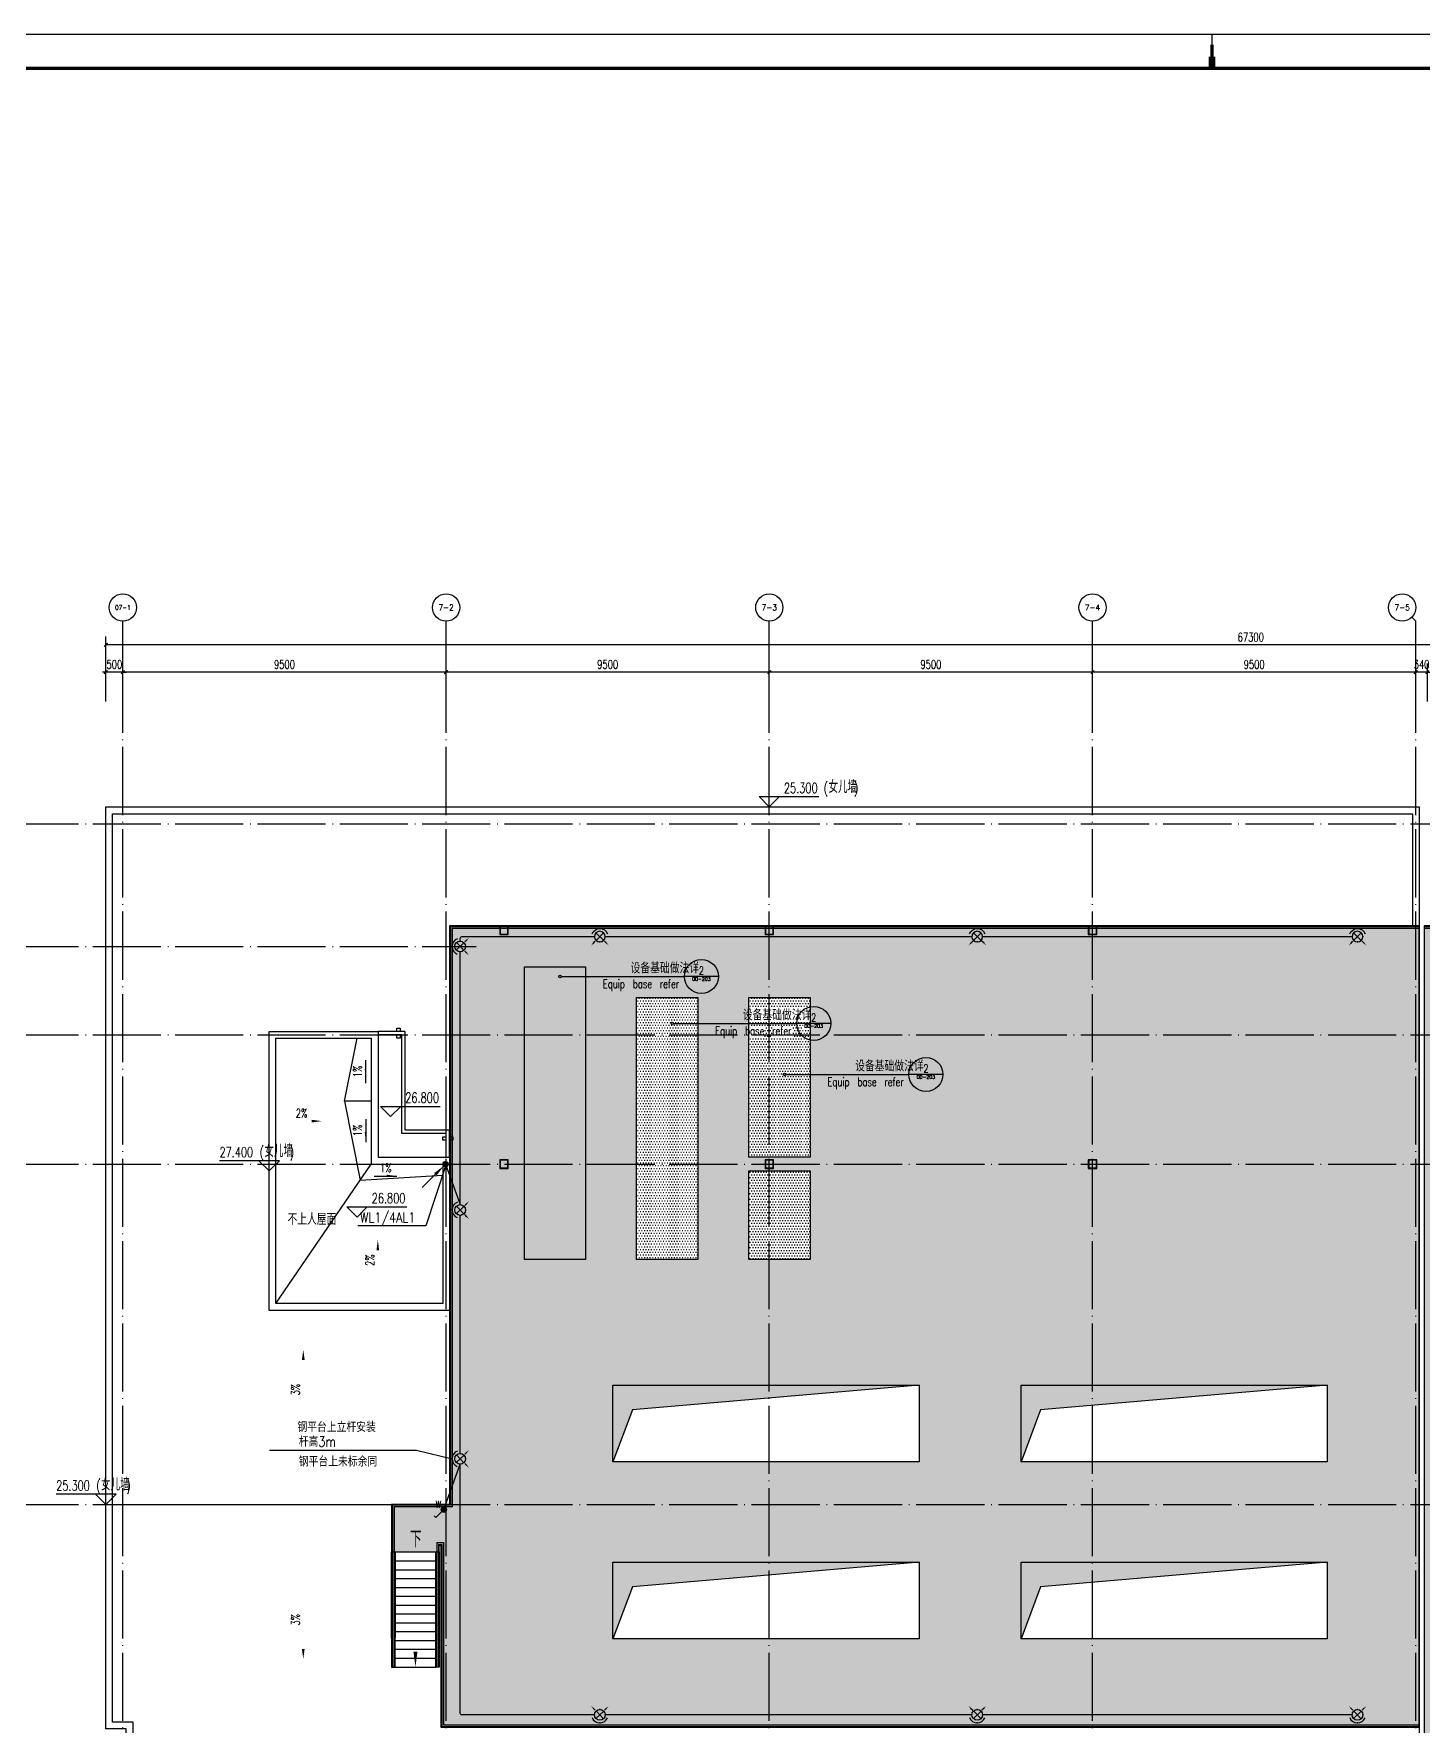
# Model space of a CAD drawing. Extents: x -621157 to 1764546, y -106808 to 741893.
# Drawn here: x 197384 to 238188, y 514266 to 563973 of the extents above; entities that cross this region are included whole.
import ezdxf
from ezdxf.enums import TextEntityAlignment as Align

# ---------------------------------------------------------------- set-up
doc = ezdxf.new("R2010")
doc.units = 0
doc.header["$LTSCALE"] = 1000
doc.header["$MEASUREMENT"] = 0
for name, pattern in [('DASH', [0.35, 0.25, -0.1]), ('XREF-A-101-平面图_t3$0$DASH', [0.35, 0.25, -0.1]), ('XREF-A-101-平面图_t3$0$DOTE', [2.42, 2, -0.2, 0.02, -0.2])]:
    doc.linetypes.add(name, pattern=pattern)
for name, color, linetype in [('0-底图', 7, 'Continuous'), ('A0-Verital$0$TK-WHITE', 7, 'Continuous'), ('AXIS_TEXT', 7, 'Continuous'), ('EQUIP-照明', 3, 'Continuous'), ('SIG_TEXT', 2, 'Continuous'), ('WIRE-照明', 4, 'Continuous'), ('XREF-A-101-平面图_t3$0$A-ANNO-IDEN', 8, 'Continuous'), ('XREF-A-101-平面图_t3$0$A-DIM_ELEV', 8, 'Continuous'), ('XREF-A-101-平面图_t3$0$A-DOTE', 8, 'Continuous'), ('XREF-A-101-平面图_t3$0$A-GROUND', 8, 'Continuous'), ('XREF-A-101-平面图_t3$0$A-HANDRAIL', 8, 'Continuous'), ('XREF-A-101-平面图_t3$0$A-LEAD-AROW', 8, 'Continuous'), ('XREF-A-101-平面图_t3$0$A-PUB_HATCH', 8, 'Continuous'), ('XREF-A-101-平面图_t3$0$A-ROOF', 8, 'Continuous'), ('XREF-A-101-平面图_t3$0$A-roof-water', 8, 'Continuous'), ('XREF-A-101-平面图_t3$0$A-STAIR', 8, 'Continuous'), ('XREF-A-101-平面图_t3$0$AXIS', 8, 'Continuous'), ('XREF-A-101-平面图_t3$0$P-FOUNDATION', 8, 'XREF-A-101-平面图_t3$0$DASH'), ('XREF-A-101-平面图_t3$0$S-COLUMN', 8, 'Continuous'), ('XREF-A-101-平面图_t3$0$底图 - 副本$0$PUB_TEXT', 8, 'Continuous')]:
    doc.layers.add(name, color=color, linetype=linetype)
doc.styles.add('COMPLEX', font='COMPLEX')
doc.styles.add('DIM_FONT', font='ROMANS', dxfattribs={"width": 0.8, "bigfont": 'HZDXC'})
doc.styles.get("Standard").update_dxf_attribs({"font": 'romans.shx', "bigfont": 'HZDXC.SHX'})
doc.styles.add('XREF-A-101-平面图_t3$0$A-AXIS-LABEL', font='COMPLEX', dxfattribs={"bigfont": 'GBCBIG'})
doc.styles.add('XREF-A-101-平面图_t3$0$A-DIM_T3', font='SIMPLEX', dxfattribs={"width": 0.705882, "bigfont": 'GBCBIG'})
doc.styles.add('XREF-A-101-平面图_t3$0$A-STANDARD', font='SIMPLEX', dxfattribs={"bigfont": 'GBCBIG'})
doc.styles.add('XREF-A-101-平面图_t3$0$底图 - 副本$0$_TCH_DIM', font='SIMPLEX', dxfattribs={"bigfont": 'GBCBIG'})
doc.dimstyles.new('XREF-A-101-平面图_t3$0$A-DIM-100', dxfattribs={"dimscale": 100, "dimtxt": 2.55, "dimasz": 1, "dimexe": 2.5, "dimexo": 3, "dimgap": 1, "dimtad": 1, "dimdec": 0, "dimzin": 0, "dimdsep": 46, "dimtxsty": 'XREF-A-101-平面图_t3$0$A-DIM_T3', "dimblk": 'XREF-A-101-平面图_t3$0$_ArchTick', "dimcen": 0.09, "dimclrt": 7, "dimazin": 2, "dimtfac": 1, "dimtdec": 0, "dimtix": 1, "dimtmove": 2, "dimatfit": 3, "dimfxl": 0, "dimtolj": 1, "dimtzin": 0, "dimarcsym": 0})

# ---------------------------------------------------------------- blocks, each defined once
blk = doc.blocks.new('XREF-A-101-平面图_t3$0$G$CEB38B5CA')
at = {"layer": 'XREF-A-101-平面图_t3$0$A-PUB_HATCH'}
h = blk.add_hatch(dxfattribs=at)
h.set_pattern_fill('ANGLE', color=256, scale=100)
h.set_pattern_definition([(0, (-747423.56, 77633.4), (0, 349.25), [254, -95.25]), (90, (-747423.56, 77633.4), (-349.25, 2e-14), [254, -95.25])])
h.paths.add_polyline_path([(25414, -49210), (29414, -49210), (29414, -47010), (31189, -47010), (31189, -39860), (12534, -39860), (12534, -76810), (25414, -76810)])
h.paths.add_polyline_path([(-16361, -63410), (12384, -63410), (12384, -39860), (-16111, -39860), (-16111, -56860), (-17811, -56860), (-17811, -58260), (-16411, -58260), (-16411, -58060), (-16361, -58060), (-16361, -63410)], is_closed=False)
h.paths.add_polyline_path([(30374, -42232, 1), (30604, -41788, 1)], flags=16)
h.paths.add_polyline_path([(30291, -44650, 1), (30687, -44269, 1)], flags=16)
h.paths.add_polyline_path([(30184, -43320, 1), (30793, -42801, 1)], flags=16)
h.paths.add_polyline_path([(-5511, -41960), (-5511, -46660), (-7311, -46660), (-7311, -41960), (-5511, -41960)], is_closed=False, flags=16)
h.paths.add_polyline_path([(-5511, -47060), (-5511, -49660), (-7311, -49660), (-7311, -47060)], flags=16)
h.paths.add_polyline_path([(-8811, -41960), (-8811, -49660), (-10611, -49660), (-10611, -41960)], flags=16)
h.paths.add_polyline_path([(-12111, -41060), (-12111, -49660), (-13911, -49660), (-13911, -41060)], flags=16)
h.paths.add_polyline_path([(9689, -53360), (9689, -55610), (689, -55610), (689, -53360)], flags=16)
h.paths.add_polyline_path([(9689, -58560), (9689, -60810), (689, -60810), (689, -58560)], flags=16)
h.paths.add_polyline_path([(-2311, -58560), (-2311, -60810), (-11311, -60810), (-11311, -58560)], flags=16)
h.paths.add_polyline_path([(-2311, -53360), (-2311, -55610), (-11311, -55610), (-11311, -53360)], flags=16)
h = blk.add_hatch(color=256, dxfattribs=at)
h.dxf.hatch_style = 1
h.paths.add_polyline_path([(30729, -44327, 1.138593), (30291, -44650, -0.641587)])
h.paths.add_polyline_path([(30769, -42774, 0.95568), (30184, -43320, -0.461676)])
h.paths.add_polyline_path([(30713, -41899, 1.379222), (30374, -42232, -0.725046)])
h = blk.add_hatch(color=256, dxfattribs=at)
h.dxf.hatch_style = 1
h.paths.add_polyline_path([(-10736, -54084), (-2311, -53360), (-11311, -53360), (-11311, -55610)])
h.paths.add_polyline_path([(1264, -54084), (9689, -53360), (689, -53360), (689, -55610)])
h.paths.add_polyline_path([(1264, -59284), (9689, -58560), (689, -58560), (689, -60810)])
h.paths.add_polyline_path([(-10736, -59284), (-2311, -58560), (-11311, -58560), (-11311, -60810)])
at = {"layer": 'XREF-A-101-平面图_t3$0$A-ANNO-IDEN'}
for p, q in [((-12827, -41346), (-11850, -41346)), ((-11850, -41346), (-9207, -41346)), ((-8207, -41346), (-9207, -41346)), ((-9527, -42725), (-8550, -42725)), ((-8550, -42725), (-5907, -42725)), ((-4907, -42725), (-5907, -42725)), ((-6227, -44225), (-5250, -44225)), ((-5250, -44225), (-2607, -44225)), ((-1607, -44225), (-2607, -44225)), ((7218, -73904), (6218, -73904)), ((10917, -73904), (7218, -73904)), ((12457, -73904), (10917, -73904))]:
    blk.add_line(p, q, dxfattribs=at)
for centre, radius in [((-8707, -41346), 500), ((-12864, -41346), 36.7), ((-5407, -42725), 500), ((-9564, -42725), 36.7), ((-2107, -44225), 500), ((-6264, -44225), 36.7), ((6718, -73904), 500), ((12494, -73904), 36.7)]:
    blk.add_circle(centre, radius, dxfattribs=at)
at = {"layer": 'XREF-A-101-平面图_t3$0$A-GROUND'}
for p, q in [((28534, -54560), (25414, -54560)), ((27754, -54560), (27754, -55760)), ((28014, -54560), (28014, -55760)), ((28274, -54560), (28274, -55760)), ((28534, -54560), (28534, -55760)), ((27494, -55234), (27494, -55760)), ((28534, -55760), (27266, -55760)), ((-17711, -61640), (-17711, -58260)), ((-17037, -60600), (-16511, -60600)), ((-16511, -61640), (-16511, -60372)), ((-17711, -60860), (-16511, -60860)), ((-17711, -61120), (-16511, -61120)), ((-17711, -61380), (-16511, -61380)), ((-17711, -61640), (-16511, -61640))]:
    blk.add_line(p, q, dxfattribs=at)
for points in [[(25414, -54460), (28534, -54460), (28534, -54560), (25414, -54560)], [(27233, -55860), (28534, -55860), (28534, -55760), (27266, -55760)], [(-17811, -58260), (-17811, -61640), (-17711, -61640), (-17711, -58260)], [(-16411, -60339), (-16411, -61640), (-16511, -61640), (-16511, -60372)]]:
    blk.add_lwpolyline(points, dxfattribs=at)
at = {"layer": 'XREF-A-101-平面图_t3$0$A-HANDRAIL'}
for p, q in [((25339, -54535), (28534, -54535)), ((25389, -54485), (28534, -54485)), ((25339, -55785), (28534, -55785)), ((25389, -55835), (28534, -55835)), ((-17786, -56885), (-17786, -61640)), ((-17736, -56935), (-17736, -61640)), ((-16486, -57985), (-16486, -61640)), ((-16436, -58035), (-16436, -61640)), ((12559, -66985), (12609, -66985))]:
    blk.add_line(p, q, dxfattribs=at)
for points in [[(12384, -39885), (-16086, -39885), (-16086, -56885)], [(12384, -39935), (-16036, -39935), (-16036, -56935)], [(31164, -46985), (31164, -39885), (12534, -39885)], [(31114, -46935), (31114, -39935), (12534, -39935)], [(25339, -57135), (25339, -49135), (29339, -49135), (29339, -46935), (31114, -46935)], [(25389, -57085), (25389, -49185), (29389, -49185), (29389, -46985), (31164, -46985)], [(-16086, -56885), (-17786, -56885)], [(-16036, -56935), (-17736, -56935)], [(-16486, -57985), (-16286, -57985)], [(-16436, -58035), (-16336, -58035)], [(-16336, -58035), (-16336, -63385), (12384, -63385)], [(-16286, -57985), (-16286, -63335), (12384, -63335)], [(25339, -76735), (25339, -58385)], [(25389, -76785), (25389, -58435)], [(12559, -66985), (12559, -76785), (25389, -76785)], [(12609, -66985), (12609, -76735), (25339, -76735)]]:
    blk.add_lwpolyline(points, dxfattribs=at)
at = {"layer": 'XREF-A-101-平面图_t3$0$A-LEAD-AROW'}
for points in [[(25414, -55160, 0, 0, 0), (28534, -55160, 0, 120, 0), (28084, -55160, 0, 0, 0)], [(-17111, -58260, 0, 0, 0), (-17111, -61640, 0, 120, 0), (-17111, -61190, 0, 0, 0)]]:
    blk.add_lwpolyline(points, format="xyseb", dxfattribs=at)
at = {"layer": 'XREF-A-101-平面图_t3$0$A-STAIR'}
for p, q in [((25414, -54460), (25414, -55860)), ((28534, -54560), (25414, -54560)), ((25414, -55760), (25414, -54560)), ((25674, -55760), (25674, -54560)), ((25934, -55760), (25934, -54560)), ((26194, -55760), (26194, -54560)), ((26454, -55760), (26454, -54560)), ((26714, -55760), (26714, -54560)), ((26974, -55760), (26974, -54560)), ((27234, -55760), (27234, -54560)), ((27494, -55760), (27494, -54560)), ((27754, -55760), (27754, -54560)), ((28014, -55760), (28014, -54560)), ((28274, -55760), (28274, -54560)), ((28534, -55760), (28534, -54560)), ((28534, -55760), (25414, -55760)), ((-17811, -56860), (-17811, -58260)), ((-16111, -56860), (-17811, -56860)), ((-16411, -58060), (-16361, -58060)), ((-16411, -58260), (-16411, -58060)), ((-17811, -58260), (-16411, -58260)), ((-17711, -61640), (-17711, -58260)), ((-17711, -58260), (-16511, -58260)), ((-17711, -58520), (-16511, -58520)), ((-16511, -61640), (-16511, -58260)), ((-17711, -58780), (-16511, -58780)), ((-17711, -59040), (-16511, -59040)), ((-17711, -59300), (-16511, -59300)), ((-17711, -59560), (-16511, -59560)), ((-17711, -59820), (-16511, -59820)), ((-17711, -60080), (-16511, -60080)), ((-17711, -60340), (-16511, -60340)), ((-17711, -60600), (-16511, -60600)), ((-17711, -60860), (-16511, -60860)), ((-17711, -61120), (-16511, -61120)), ((-17711, -61380), (-16511, -61380)), ((-17711, -61640), (-16511, -61640))]:
    blk.add_line(p, q, dxfattribs=at)
for points in [[(12384, -39860), (-16111, -39860), (-16111, -56860)], [(12384, -63410), (12384, -39860)], [(31189, -47010), (31189, -39860), (12534, -39860)], [(12534, -39860), (12534, -76810)], [(25414, -76810), (25414, -49210), (29414, -49210), (29414, -47010), (31189, -47010)], [(-2311, -53360), (-10736, -54084), (-11311, -55610)], [(9689, -53360), (1264, -54084), (689, -55610)], [(27695, -54460), (25414, -54460), (25414, -54560), (27662, -54560)], [(27266, -55760), (25414, -55760), (25414, -55860), (27233, -55860)], [(-16361, -58060), (-16361, -63410), (-16361, -63410), (12384, -63410)], [(-17811, -60801), (-17811, -58260), (-17711, -58260), (-17711, -60768)], [(-16511, -60372), (-16511, -58260), (-16411, -58260), (-16411, -60339)], [(-2311, -58560), (-10736, -59284), (-11311, -60810)], [(9689, -58560), (1264, -59284), (689, -60810)], [(12534, -76810), (25414, -76810)]]:
    blk.add_lwpolyline(points, dxfattribs=at)
for points in [[(-13911, -41060), (-12111, -41060), (-12111, -49660), (-13911, -49660)], [(-10611, -41960), (-8811, -41960), (-8811, -49660), (-10611, -49660)], [(-7311, -41960), (-5511, -41960), (-5511, -46660), (-7311, -46660)], [(-7311, -47060), (-5511, -47060), (-5511, -49660), (-7311, -49660)], [(-11311, -53360), (-2311, -53360), (-2311, -55610), (-11311, -55610)], [(689, -53360), (9689, -53360), (9689, -55610), (689, -55610)], [(-11311, -58560), (-2311, -58560), (-2311, -60810), (-11311, -60810)], [(689, -58560), (9689, -58560), (9689, -60810), (689, -60810)]]:
    blk.add_lwpolyline(points, close=True, dxfattribs=at)
for centre, radius in [((30489, -42010), 250), ((30489, -43060, -16300), 400), ((30489, -44460), 275)]:
    blk.add_circle(centre, radius, dxfattribs=at)
for centre, radius, start, end in [((30598, -42121), 250, 62.6608, 206.4362), ((30709, -43296, -16300), 525, 83.4618, 182.5883), ((30584, -44589), 300, 61.049, 191.7838)]:
    blk.add_arc(centre, radius, start, end, dxfattribs=at)
at = {"layer": 'XREF-A-101-平面图_t3$0$A-ANNO-IDEN', "color": 7, "style": 'XREF-A-101-平面图_t3$0$A-STANDARD'}
for s, p in [('设备基础做法详', (-10790, -41256)), ('设备基础做法详', (-7490, -42635)), ('设备基础做法详', (-4190, -44135)), ('钢平台及栏杆做法详', (7308, -73814))]:
    blk.add_text(s, height=320, dxfattribs=at).set_placement(p)
for s, height, p, p2 in [('2', 232, (-8784, -41288), (-8630, -41288)), ('2', 232, (-5484, -42667), (-5330, -42667)), ('2', 232, (-2184, -44167), (-2030, -44167)), ('4~6', 159.5, (6494, -73864), (6942, -73864))]:
    blk.add_text(s, height=height, dxfattribs=at).set_placement(p, p2, align=Align.FIT)
at = {"layer": 'XREF-A-101-平面图_t3$0$A-ANNO-IDEN', "color": 7, "style": 'XREF-A-101-平面图_t3$0$A-STANDARD', "width": 0.705882}
for s, p in [('Equip', (-11603, -41691)), ('base', (-10720, -41691)), ('refer', (-9931, -41691)), ('Equip', (-8303, -43070)), ('base', (-7420, -43070)), ('refer', (-6631, -43070)), ('Equip', (-5003, -44570)), ('base', (-4120, -44570)), ('refer', (-3331, -44570)), ('Platform', (7308, -74249)), ('&', (8637, -74249)), ('Hadnrail', (9023, -74249)), ('detail', (10274, -74249)), ('refer', (11174, -74249))]:
    blk.add_text(s, height=255, dxfattribs=at).set_placement(p)
at = {"layer": 'XREF-A-101-平面图_t3$0$A-ANNO-IDEN', "color": 7, "style": 'XREF-A-101-平面图_t3$0$A-STANDARD', "width": 0.958333}
for s, p, p2 in [('00-203', (-8980, -41471), (-8434, -41471)), ('00-203', (-5680, -42850), (-5134, -42850)), ('00-203', (-2380, -44350), (-1834, -44350)), ('00-202', (6445, -74029), (6991, -74029))]:
    blk.add_text(s, height=99.7, dxfattribs=at).set_placement(p, p2, align=Align.FIT)
at = {"layer": 'XREF-A-101-平面图_t3$0$A-LEAD-AROW', "color": 7, "style": 'XREF-A-101-平面图_t3$0$A-STANDARD'}
for p in [(24959, -55385), (-17271, -58125)]:
    blk.add_text('下', height=480, dxfattribs=at).set_placement(p)
blk = doc.blocks.new('XREF-A-101-平面图_t3$0$rtgvb')
at = {"layer": 'XREF-A-101-平面图_t3$0$A-PUB_HATCH'}
h = blk.add_hatch(dxfattribs=at)
h.set_pattern_fill('DOTS', color=8, scale=50)
h.set_pattern_definition([(0, (-375815.9, 88114.36), (39.6875, 79.375), [0, -79.375])])
h.paths.add_polyline_path([(-16250, 522829), (-14450, 522829), (-14450, 514229), (-16250, 514229)])
h = blk.add_hatch(dxfattribs=at)
h.set_pattern_fill('DOTS', color=8, scale=50)
h.set_pattern_definition([(0, (-372515.9, 88114.36), (39.6875, 79.375), [0, -79.375])])
h.paths.add_polyline_path([(-12950, 521929), (-11150, 521929), (-11150, 514229), (-12950, 514229)])
h = blk.add_hatch(dxfattribs=at)
h.set_pattern_fill('DOTS', color=8, scale=50)
h.set_pattern_definition([(0, (-369215.9, 88114.36), (39.6875, 79.375), [0, -79.375])])
h.paths.add_polyline_path([(-9650, 521929), (-7850, 521929), (-7850, 517229), (-9650, 517229)])
h = blk.add_hatch(dxfattribs=at)
h.set_pattern_fill('DOTS', color=8, scale=50)
h.set_pattern_definition([(0, (-369215.9, 84514.36), (39.6875, 79.375), [0, -79.375])])
h.paths.add_polyline_path([(-9650, 516829), (-7850, 516829), (-7850, 514229), (-9650, 514229)])
at = {"layer": 'XREF-A-101-平面图_t3$0$P-FOUNDATION', "color": 213, "linetype": 'Continuous'}
for points in [[(-16250, 522829), (-14450, 522829), (-14450, 514229), (-16250, 514229)], [(-12950, 521929), (-11150, 521929), (-11150, 514229), (-12950, 514229)], [(-9650, 521929), (-7850, 521929), (-7850, 517229), (-9650, 517229)], [(-9650, 516829), (-7850, 516829), (-7850, 514229), (-9650, 514229)]]:
    blk.add_lwpolyline(points, close=True, dxfattribs=at)
blk = doc.blocks.new('XREF-A-101-平面图_t3$0$G$C89B177A7')
at = {"layer": 'XREF-A-101-平面图_t3$0$A-LEAD-AROW'}
for points in [[(-2454, 7353), (-2454, 7053), (-2494, 7053)], [(-2454, 4947), (-2454, 5247), (-2494, 5247)]]:
    blk.add_hatch(color=256, dxfattribs=at).paths.add_polyline_path(points, flags=17)
at = {"layer": 'XREF-A-101-平面图_t3$0$A-LEAD-AROW', "transparency": 33554559}
blk.add_hatch(color=256, dxfattribs=at).paths.add_polyline_path([(-1543, 3949), (-1843, 3949), (-1843, 3989)], flags=17)
at = {"layer": 'XREF-A-101-平面图_t3$0$A-DIM_ELEV'}
for p, q in [((-1729, 5698), (-2029, 5998)), ((-2029, 5998), (-269, 5998)), ((-1729, 5698), (-1429, 5998)), ((-5000, 4400), (-6760, 4400)), ((-5300, 4100), (-5600, 4400)), ((-5300, 4100), (-5000, 4400)), ((-2716, 2745), (-3016, 3045)), ((-3016, 3045), (-1256, 3045)), ((-2716, 2745), (-2416, 3045))]:
    blk.add_line(p, q, dxfattribs=at)
at = {"layer": 'XREF-A-101-平面图_t3$0$A-LEAD-AROW'}
for points in [[(-2454, 6682), (-2454, 7353)], [(-2454, 5618), (-2454, 4947)], [(-2214, 3949), (-1543, 3949)]]:
    blk.add_lwpolyline(points, dxfattribs=at)
for points in [[(-4921, 5564, 0, 0, 0), (-3755, 5564, 0, 80, 0), (-4055, 5564, 0, 0, 0)], [(-2106, 905, 0, 0, 0), (-2106, 2071, 0, 80, 0), (-2106, 1771, 0, 0, 0)]]:
    blk.add_lwpolyline(points, format="xyseb", dxfattribs=at)
at = {"layer": 'XREF-A-101-平面图_t3$0$A-ROOF'}
for points in [[(-5300, 0), (-5300, 8200), (-2100, 8200), (-2100, 4500), (0, 4500), (0, 0)], [(-5100, 200), (-5100, 8000), (-2300, 8000), (-2300, 4300), (-200, 4300), (-200, 200)]]:
    blk.add_lwpolyline(points, close=True, dxfattribs=at)
for points in [[(0, 4500), (0, 5300), (-1300, 5300), (-1300, 8200), (-2100, 8200)], [(-100, 4500), (-100, 5200), (-1400, 5200), (-1400, 8100), (-2100, 8100)], [(-1550, 8200), (-1550, 8300), (-1450, 8300), (-1450, 8200)], [(-1450, 8100), (-1450, 8000), (-1550, 8000), (-1550, 8100)], [(-100, 5000), (-200, 5000), (-200, 5100), (-100, 5100)], [(0, 5100), (100, 5100), (100, 5000), (0, 5000)]]:
    blk.add_lwpolyline(points, dxfattribs=at)
at = {"layer": 'XREF-A-101-平面图_t3$0$A-roof-water'}
for points in [[(-2300, 6150), (-3081, 6150), (-2718, 8000)], [(-2300, 6150), (-3081, 6150), (-2625, 3825)], [(-5100, 200), (-2300, 4300)], [(-2625, 3825), (-200, 3974)]]:
    blk.add_lwpolyline(points, dxfattribs=at)
at = {"layer": 'XREF-A-101-平面图_t3$0$A-DIM_ELEV', "color": 7, "style": 'XREF-A-101-平面图_t3$0$A-STANDARD', "width": 0.705882}
for s, height, p in [('26.800', 297.5, (-1299, 6103)), ('27.400', 297.5, (-6760, 4505)), ('(', 298, (-5580, 4505)), (')', 298, (-4693, 4505)), ('26.800', 297.5, (-2286, 3150))]:
    blk.add_text(s, height=height, dxfattribs=at).set_placement(p)
at = {"layer": 'XREF-A-101-平面图_t3$0$A-DIM_ELEV', "color": 7, "style": 'XREF-A-101-平面图_t3$0$A-STANDARD'}
blk.add_text('女儿墙', height=373.3, dxfattribs=at).set_placement((-5440, 4505))
at = {"layer": 'XREF-A-101-平面图_t3$0$A-LEAD-AROW', "color": 7, "style": 'XREF-A-101-平面图_t3$0$A-STANDARD', "width": 0.705882}
for s, p in [('1%', (-2575, 6854)), ('1%', (-2575, 5120)), ('2%', (-2211, 1308))]:
    blk.add_text(s, height=255, rotation=90, dxfattribs=at).set_placement(p)
for s, p in [('2%', (-4518, 5669)), ('1%', (-2042, 4060))]:
    blk.add_text(s, height=255, dxfattribs=at).set_placement(p)
at = {"layer": 'XREF-A-101-平面图_t3$0$底图 - 副本$0$PUB_TEXT', "style": 'XREF-A-101-平面图_t3$0$底图 - 副本$0$_TCH_DIM'}
blk.add_text('不上人屋面', height=337.6, dxfattribs=at).set_placement((-4761, 2514))
blk = doc.blocks.new('XREF-A-101-平面图_t3$0$_ArchTick')
at = {"color": 0, "linetype": 'ByBlock', "const_width": 0.4}
blk.add_lwpolyline([(-0.5, -0.5), (0.5, 0.5)], dxfattribs=at)
blk = doc.blocks.new('*D25498')
at = {"layer": 'Defpoints', "color": 0}
for p in [(38000, 44460), (38000, 43300), (38340, 43300)]:
    blk.add_point(p, dxfattribs=at)
at = {"layer": 'XREF-A-101-平面图_t3$0$AXIS', "color": 0, "lineweight": -2}
for p, q in [((38000, 44460), (37900, 44460)), ((38000, 43600), (38000, 44710)), ((38340, 44460), (38000, 44460)), ((38340, 43600), (38340, 44710)), ((38340, 44460), (38440, 44460))]:
    blk.add_line(p, q, dxfattribs=at)
at = {"layer": 'XREF-A-101-平面图_t3$0$AXIS', "color": 0, "linetype": 'ByBlock', "lineweight": -2, "xscale": 100, "yscale": 100, "zscale": 100}
blk.add_blockref('XREF-A-101-平面图_t3$0$_ArchTick', (38000, 44460), dxfattribs=at)
at = {"layer": 'XREF-A-101-平面图_t3$0$AXIS', "color": 0, "linetype": 'ByBlock', "lineweight": -2, "xscale": 100, "yscale": 100, "zscale": 100, "rotation": 180}
blk.add_blockref('XREF-A-101-平面图_t3$0$_ArchTick', (38340, 44460), dxfattribs=at)
at = {"layer": 'XREF-A-101-平面图_t3$0$AXIS', "color": 7, "insert": (38170, 44687), "char_height": 255, "attachment_point": 5, "style": 'XREF-A-101-平面图_t3$0$A-DIM_T3'}
blk.add_mtext('\\A1;340', dxfattribs=at)
blk = doc.blocks.new('*D25499')
at = {"layer": 'Defpoints', "color": 0}
for p in [(28500, 44460), (28500, 43300), (38000, 43300)]:
    blk.add_point(p, dxfattribs=at)
at = {"layer": 'XREF-A-101-平面图_t3$0$AXIS', "color": 0, "lineweight": -2}
for p, q in [((28500, 43600), (28500, 44710)), ((38000, 44460), (28500, 44460)), ((38000, 43600), (38000, 44710))]:
    blk.add_line(p, q, dxfattribs=at)
at = {"layer": 'XREF-A-101-平面图_t3$0$AXIS', "color": 0, "linetype": 'ByBlock', "lineweight": -2, "xscale": 100, "yscale": 100, "zscale": 100, "rotation": 180}
blk.add_blockref('XREF-A-101-平面图_t3$0$_ArchTick', (28500, 44460), dxfattribs=at)
at = {"layer": 'XREF-A-101-平面图_t3$0$AXIS', "color": 0, "linetype": 'ByBlock', "lineweight": -2, "xscale": 100, "yscale": 100, "zscale": 100}
blk.add_blockref('XREF-A-101-平面图_t3$0$_ArchTick', (38000, 44460), dxfattribs=at)
at = {"layer": 'XREF-A-101-平面图_t3$0$AXIS', "color": 7, "insert": (33250, 44687), "char_height": 255, "attachment_point": 5, "style": 'XREF-A-101-平面图_t3$0$A-DIM_T3'}
blk.add_mtext('\\A1;9500', dxfattribs=at)
blk = doc.blocks.new('*D25500')
at = {"layer": 'Defpoints', "color": 0}
for p in [(19000, 44460), (19000, 43300), (28500, 43300)]:
    blk.add_point(p, dxfattribs=at)
at = {"layer": 'XREF-A-101-平面图_t3$0$AXIS', "color": 0, "lineweight": -2}
for p, q in [((19000, 43600), (19000, 44710)), ((28500, 44460), (19000, 44460)), ((28500, 43600), (28500, 44710))]:
    blk.add_line(p, q, dxfattribs=at)
at = {"layer": 'XREF-A-101-平面图_t3$0$AXIS', "color": 0, "linetype": 'ByBlock', "lineweight": -2, "xscale": 100, "yscale": 100, "zscale": 100, "rotation": 180}
blk.add_blockref('XREF-A-101-平面图_t3$0$_ArchTick', (19000, 44460), dxfattribs=at)
at = {"layer": 'XREF-A-101-平面图_t3$0$AXIS', "color": 0, "linetype": 'ByBlock', "lineweight": -2, "xscale": 100, "yscale": 100, "zscale": 100}
blk.add_blockref('XREF-A-101-平面图_t3$0$_ArchTick', (28500, 44460), dxfattribs=at)
at = {"layer": 'XREF-A-101-平面图_t3$0$AXIS', "color": 7, "insert": (23750, 44687), "char_height": 255, "attachment_point": 5, "style": 'XREF-A-101-平面图_t3$0$A-DIM_T3'}
blk.add_mtext('\\A1;9500', dxfattribs=at)
blk = doc.blocks.new('*D25501')
at = {"layer": 'Defpoints', "color": 0}
for p in [(9500, 44460), (9500, 43300), (19000, 43300)]:
    blk.add_point(p, dxfattribs=at)
at = {"layer": 'XREF-A-101-平面图_t3$0$AXIS', "color": 0, "lineweight": -2}
for p, q in [((9500, 43600), (9500, 44710)), ((19000, 44460), (9500, 44460)), ((19000, 43600), (19000, 44710))]:
    blk.add_line(p, q, dxfattribs=at)
at = {"layer": 'XREF-A-101-平面图_t3$0$AXIS', "color": 0, "linetype": 'ByBlock', "lineweight": -2, "xscale": 100, "yscale": 100, "zscale": 100, "rotation": 180}
blk.add_blockref('XREF-A-101-平面图_t3$0$_ArchTick', (9500, 44460), dxfattribs=at)
at = {"layer": 'XREF-A-101-平面图_t3$0$AXIS', "color": 0, "linetype": 'ByBlock', "lineweight": -2, "xscale": 100, "yscale": 100, "zscale": 100}
blk.add_blockref('XREF-A-101-平面图_t3$0$_ArchTick', (19000, 44460), dxfattribs=at)
at = {"layer": 'XREF-A-101-平面图_t3$0$AXIS', "color": 7, "insert": (14250, 44687), "char_height": 255, "attachment_point": 5, "style": 'XREF-A-101-平面图_t3$0$A-DIM_T3'}
blk.add_mtext('\\A1;9500', dxfattribs=at)
blk = doc.blocks.new('*D25502')
at = {"layer": 'Defpoints', "color": 0}
for p in [(0, 44460), (0, 43300), (9500, 43300)]:
    blk.add_point(p, dxfattribs=at)
at = {"layer": 'XREF-A-101-平面图_t3$0$AXIS', "color": 0, "lineweight": -2}
for p, q in [((0, 43600), (0, 44710)), ((9500, 44460), (0, 44460)), ((9500, 43600), (9500, 44710))]:
    blk.add_line(p, q, dxfattribs=at)
at = {"layer": 'XREF-A-101-平面图_t3$0$AXIS', "color": 0, "linetype": 'ByBlock', "lineweight": -2, "xscale": 100, "yscale": 100, "zscale": 100, "rotation": 180}
blk.add_blockref('XREF-A-101-平面图_t3$0$_ArchTick', (0, 44460), dxfattribs=at)
at = {"layer": 'XREF-A-101-平面图_t3$0$AXIS', "color": 0, "linetype": 'ByBlock', "lineweight": -2, "xscale": 100, "yscale": 100, "zscale": 100}
blk.add_blockref('XREF-A-101-平面图_t3$0$_ArchTick', (9500, 44460), dxfattribs=at)
at = {"layer": 'XREF-A-101-平面图_t3$0$AXIS', "color": 7, "insert": (4750, 44687), "char_height": 255, "attachment_point": 5, "style": 'XREF-A-101-平面图_t3$0$A-DIM_T3'}
blk.add_mtext('\\A1;9500', dxfattribs=at)
blk = doc.blocks.new('*D25503')
at = {"layer": 'Defpoints', "color": 0}
for p in [(-500, 44460), (-500, 43300), (0, 43300)]:
    blk.add_point(p, dxfattribs=at)
at = {"layer": 'XREF-A-101-平面图_t3$0$AXIS', "color": 0, "lineweight": -2}
for p, q in [((-500, 44460), (-600, 44460)), ((-500, 43600), (-500, 44710)), ((0, 44460), (-500, 44460)), ((0, 43600), (0, 44710)), ((0, 44460), (100, 44460))]:
    blk.add_line(p, q, dxfattribs=at)
at = {"layer": 'XREF-A-101-平面图_t3$0$AXIS', "color": 0, "linetype": 'ByBlock', "lineweight": -2, "xscale": 100, "yscale": 100, "zscale": 100}
blk.add_blockref('XREF-A-101-平面图_t3$0$_ArchTick', (-500, 44460), dxfattribs=at)
at = {"layer": 'XREF-A-101-平面图_t3$0$AXIS', "color": 0, "linetype": 'ByBlock', "lineweight": -2, "xscale": 100, "yscale": 100, "zscale": 100, "rotation": 180}
blk.add_blockref('XREF-A-101-平面图_t3$0$_ArchTick', (0, 44460), dxfattribs=at)
at = {"layer": 'XREF-A-101-平面图_t3$0$AXIS', "color": 7, "insert": (-250, 44687), "char_height": 255, "attachment_point": 5, "style": 'XREF-A-101-平面图_t3$0$A-DIM_T3'}
blk.add_mtext('\\A1;500', dxfattribs=at)
blk = doc.blocks.new('_AXISO')
blk.add_circle((0, 0), 0.5)
at = {"layer": 'AXIS_TEXT', "style": 'COMPLEX'}
blk.add_attdef('A', text='', height=0.56, dxfattribs=at).set_placement((-0.25, -0.28), (0.25, -0.28), align=Align.FIT)
blk = doc.blocks.new('*D25505')
at = {"layer": 'Defpoints', "color": 0}
for p in [(-500, 45260), (-500, 43300), (66800, 43300)]:
    blk.add_point(p, dxfattribs=at)
at = {"layer": 'XREF-A-101-平面图_t3$0$AXIS', "color": 0, "lineweight": -2}
for p, q in [((-500, 43600), (-500, 45510)), ((66800, 45260), (-500, 45260)), ((66800, 43600), (66800, 45510))]:
    blk.add_line(p, q, dxfattribs=at)
at = {"layer": 'XREF-A-101-平面图_t3$0$AXIS', "color": 0, "linetype": 'ByBlock', "lineweight": -2, "xscale": 100, "yscale": 100, "zscale": 100, "rotation": 180}
blk.add_blockref('XREF-A-101-平面图_t3$0$_ArchTick', (-500, 45260), dxfattribs=at)
at = {"layer": 'XREF-A-101-平面图_t3$0$AXIS', "color": 0, "linetype": 'ByBlock', "lineweight": -2, "xscale": 100, "yscale": 100, "zscale": 100}
blk.add_blockref('XREF-A-101-平面图_t3$0$_ArchTick', (66800, 45260), dxfattribs=at)
at = {"layer": 'XREF-A-101-平面图_t3$0$AXIS', "color": 7, "insert": (33150, 45487), "char_height": 255, "attachment_point": 5, "style": 'XREF-A-101-平面图_t3$0$A-DIM_T3'}
blk.add_mtext('\\A1;67300', dxfattribs=at)
blk = doc.blocks.new('XREF-A-101-平面图_t3$0$G$C2E061D86')
at = {"layer": 'XREF-A-101-平面图_t3$0$S-COLUMN', "ltscale": 100}
for points in [[(1575, 6750), (1825, 6750), (1825, 7000), (1575, 7000)], [(1587, 6762), (1813, 6762), (1813, 6988), (1587, 6988)], [(9375, 6750), (9625, 6750), (9625, 7000), (9375, 7000)], [(9387, 6762), (9613, 6762), (9613, 6988), (9387, 6988)], [(18875, 6750), (19125, 6750), (19125, 7000), (18875, 7000)], [(18887, 6762), (19113, 6762), (19113, 6988), (18887, 6988)], [(1575, -125), (1825, -125), (1825, 125), (1575, 125)], [(1587, -113), (1813, -113), (1813, 113), (1587, 113)], [(9375, -125), (9625, -125), (9625, 125), (9375, 125)], [(9387, -113), (9613, -113), (9613, 113), (9387, 113)], [(18875, -125), (19125, -125), (19125, 125), (18875, 125)], [(18887, -113), (19113, -113), (19113, 113), (18887, 113)]]:
    blk.add_lwpolyline(points, close=True, dxfattribs=at)
blk = doc.blocks.new('A0-Verital$0$A$C53BD7355')
at = {"layer": 'A0-Verital$0$TK-WHITE'}
for points, const_width in [([(29650, 84100), (29650, 83100)], 35), ([(29650, 83100), (29650, 83450)], 200), ([(29650, 83100), (29650, 83800)], 100)]:
    blk.add_lwpolyline(points, dxfattribs=dict(at, const_width=const_width))
blk = doc.blocks.new('A0-Verital')
blk.add_lwpolyline([(118900, 84100), (0, 84100), (0, 0), (118900, 0)], close=True)
at = {"const_width": 100}
blk.add_lwpolyline([(2500, 83100), (117900, 83100), (117900, 1000), (2500, 1000)], close=True, dxfattribs=at)
blk.add_blockref('A0-Verital$0$A$C53BD7355', (29800, 0))
blk = doc.blocks.new('$equip$00001201')
for p, q in [((-0.25, 0.25), (0.25, -0.25)), ((0.25, 0.25), (-0.25, -0.25)), ((0.44, 0.44), (0.3, 0.3)), ((0.44, -0.44), (0.3, -0.3))]:
    blk.add_line(p, q)
blk.add_circle((0, 0), 0.35)
blk.add_arc((0, 0), 0.532, 109.9831, 250.0169)
for p in [(-0.53, 0), (0, 0.35), (0.35, 0), (0, -0.35)]:
    blk.add_point(p)
for points in [[(0.42, 0.46), (0.46, 0.42), (0.58, 0.58)], [(0.42, -0.46), (0.46, -0.42), (0.58, -0.58)]]:
    blk.add_solid(points)
at = {"flags": 9}
blk.add_attdef('A', (0, 0), '', height=0.00002, dxfattribs=at)
blk = doc.blocks.new('_LINKPT1')
blk.add_line((0, 0), (0, 0))
blk = doc.blocks.new('M_X2')
for p, q in [((0.15, 0.36), (0.63, 0.83)), ((0.63, 0.83), (0.77, 0.69))]:
    blk.add_line(p, q)
blk.add_circle((0, 0.21), 0.208)
for points in [[(-0.18, 0.31), (0.18, 0.31), (-0.21, 0.21), (0.21, 0.21)], [(-0.18, 0.1), (0.18, 0.1), (-0.21, 0.21), (0.21, 0.21)], [(-0.1, 0.39), (0.1, 0.39), (-0.18, 0.31), (0.18, 0.31)], [(-0.1, 0.03), (0.1, 0.03), (-0.18, 0.1), (0.18, 0.1)], [(0, 0.42), (0, 0.42), (-0.1, 0.39), (0.1, 0.39)], [(0, 0), (0, 0), (-0.1, 0.03), (0.1, 0.03)]]:
    blk.add_solid(points)
for p in [(-0.21, 0.21), (0, 0.42), (0.21, 0.21), (0, 0)]:
    blk.add_blockref('_LINKPT1', p)
at = {"width": 0.8, "flags": 9}
blk.add_attdef('A', (0, 0), '', height=0.00002, dxfattribs=at)
blk = doc.blocks.new('*X14702')
at = {"color": 0, "linetype": 'Continuous'}
for p, q in [((192.59, 446.72), (193.93, 448.06)), ((192.65, 447.21), (193.44, 448)), ((192.67, 446.38), (194.27, 447.98)), ((192.81, 446.1), (194.55, 447.84)), ((193.01, 445.87), (194.78, 447.64)), ((193.27, 445.7), (194.95, 447.39)), ((193.58, 445.59), (195.06, 447.07)), ((193.98, 445.57), (195.08, 446.67))]:
    blk.add_line(p, q, dxfattribs=at)
blk = doc.blocks.new('XREF-A-101-平面图_t3$0$轴网(3)')
at = {"layer": 'XREF-A-101-平面图_t3$0$A-DOTE', "linetype": 'XREF-A-101-平面图_t3$0$DOTE'}
for p, q in [((0, -3300), (0, 43300)), ((9500, -3300), (9500, 43300)), ((19000, -3300), (19000, 43300)), ((28500, -3300), (28500, 43300)), ((38000, -3300), (38000, 43300)), ((-3300, 40000), (69800, 40000)), ((-3300, 36400), (10380.6, 36400)), ((-3300, 33800), (69800, 33800)), ((-3300, 30000), (69800, 30000)), ((-3300, 20000), (69800, 20000))]:
    blk.add_line(p, q, dxfattribs=at)
at = {"layer": 'XREF-A-101-平面图_t3$0$AXIS'}
for p, q in [((0, 43300), (0, 45959.5)), ((9500, 43300), (9500, 45959.5)), ((19000, 43300), (19000, 45959.5)), ((28500, 43300), (28500, 45959.5)), ((38000, 45959.5), (37882.8, 46076.7)), ((38000, 43300), (38000, 45959.5))]:
    blk.add_line(p, q, dxfattribs=at)
ref = blk.add_blockref('_AXISO', (0, 46359.5), dxfattribs=dict(at, xscale=800, yscale=800, zscale=800))
ref.add_attrib('A', '07-1', dxfattribs={"color": 7, "height": 136.14, "style": 'XREF-A-101-平面图_t3$0$A-AXIS-LABEL', "width": 0.946667}).set_placement((-230.1, 46291.4), (230.1, 46291.4), align=Align.FIT)
ref = blk.add_blockref('_AXISO', (9500, 46359.5), dxfattribs=dict(at, xscale=800, yscale=800, zscale=800))
ref.add_attrib('A', '7-2', dxfattribs={"color": 7, "height": 168.54, "style": 'XREF-A-101-平面图_t3$0$A-AXIS-LABEL', "width": 0.933333}).set_placement((9275.3, 46275.2), (9724.7, 46275.2), align=Align.FIT)
ref = blk.add_blockref('_AXISO', (19000, 46359.5), dxfattribs=dict(at, xscale=800, yscale=800, zscale=800))
ref.add_attrib('A', '7-3', dxfattribs={"color": 7, "height": 168.54, "style": 'XREF-A-101-平面图_t3$0$A-AXIS-LABEL', "width": 0.933333}).set_placement((18775.3, 46275.2), (19224.7, 46275.2), align=Align.FIT)
ref = blk.add_blockref('_AXISO', (28500, 46359.5), dxfattribs=dict(at, xscale=800, yscale=800, zscale=800))
ref.add_attrib('A', '7-4', dxfattribs={"color": 7, "height": 163.41, "style": 'XREF-A-101-平面图_t3$0$A-AXIS-LABEL', "width": 0.935484}).set_placement((28274.3, 46277.8), (28725.7, 46277.8), align=Align.FIT)
ref = blk.add_blockref('_AXISO', (37600, 46359.5), dxfattribs=dict(at, xscale=800, yscale=800, zscale=800))
ref.add_attrib('A', '7-5', dxfattribs={"color": 7, "height": 168.54, "style": 'XREF-A-101-平面图_t3$0$A-AXIS-LABEL', "width": 0.933333}).set_placement((37375.3, 46275.2), (37824.7, 46275.2), align=Align.FIT)
for p1, p2, distance, picture, middle in [((66800, 43300), (-500, 43300), -1959.5, '*D25505', (33150, 45487)), ((0, 43300), (-500, 43300), -1159.5, '*D25503', (-250, 44687)), ((9500, 43300), (0, 43300), -1159.5, '*D25502', (4750, 44687)), ((19000, 43300), (9500, 43300), -1159.5, '*D25501', (14250, 44687)), ((28500, 43300), (19000, 43300), -1159.5, '*D25500', (23750, 44687)), ((38000, 43300), (28500, 43300), -1159.5, '*D25499', (33250, 44687)), ((38340, 43300), (38000, 43300), -1159.5, '*D25498', (38170, 44687))]:
    dim = blk.add_aligned_dim(p1=p1, p2=p2, distance=distance, dimstyle='XREF-A-101-平面图_t3$0$A-DIM-100', dxfattribs=at)
    dim.commit()
    dim.dimension.update_dxf_attribs({"geometry": picture, "text_midpoint": middle})
blk = doc.blocks.new('XREF-A-101-平面图_t3')
at = {"layer": 'XREF-A-101-平面图_t3$0$A-DIM_ELEV'}
for p, q in [((219000, 541254), (218700, 541554)), ((218700, 541554), (220460, 541554)), ((219000, 541254), (219300, 541554)), ((199800, 521054), (198040, 521054)), ((199500, 520754), (199200, 521054)), ((199500, 520754), (199800, 521054))]:
    blk.add_line(p, q, dxfattribs=at)
at = {"layer": 'XREF-A-101-平面图_t3$0$A-GROUND', "linetype": 'XREF-A-101-平面图_t3$0$DASH'}
blk.add_lwpolyline([(238100, 539954), (238100, 537754)], dxfattribs=at)
at = {"layer": 'XREF-A-101-平面图_t3$0$A-LEAD-AROW'}
for points in [[(205303, 522970, 0, 0, 0), (205303, 525302, 0, 80, 0), (205303, 525002, 0, 0, 0)], [(205303, 518539, 0, 0, 0), (205303, 516207, 0, 80, 0), (205303, 516507, 0, 0, 0)]]:
    blk.add_lwpolyline(points, format="xyseb", dxfattribs=at)
at = {"layer": 'XREF-A-101-平面图_t3$0$A-ROOF'}
for points in [[(199500, 541254), (238100, 541254), (238100, 500754)], [(199700, 510854), (199700, 511754), (200100, 511754), (200100, 514154), (199500, 514154), (199500, 541254)], [(199700, 541054), (237900, 541054), (237900, 537754)], [(199900, 510854), (199900, 511554), (200300, 511554), (200300, 514354), (199700, 514354), (199700, 541054)], [(199700, 520754), (207900, 520754)]]:
    blk.add_lwpolyline(points, dxfattribs=at)
for name, p in [('XREF-A-101-平面图_t3$0$G$CEB38B5CA', (225711, 577615)), ('XREF-A-101-平面图_t3$0$G$C2E061D86', (209500, 530754)), ('XREF-A-101-平面图_t3$0$rtgvb', (228050, 13725)), ('XREF-A-101-平面图_t3$0$G$C89B177A7', (209600, 526454))]:
    blk.add_blockref(name, p)
at = {"layer": 'XREF-A-101-平面图_t3$0$A-DOTE'}
blk.add_blockref('XREF-A-101-平面图_t3$0$轴网(3)', (200000, 500754), dxfattribs=at)
at = {"layer": 'XREF-A-101-平面图_t3$0$A-DIM_ELEV', "color": 7, "style": 'XREF-A-101-平面图_t3$0$A-STANDARD', "width": 0.705882}
for s, height, p in [('25.300', 297.5, (219430, 541659)), ('(', 298, (220600, 541659)), (')', 298, (221487, 541659)), ('25.300', 297.5, (198040, 521159)), ('(', 298, (199220, 521159)), (')', 298, (200107, 521159))]:
    blk.add_text(s, height=height, dxfattribs=at).set_placement(p)
at = {"layer": 'XREF-A-101-平面图_t3$0$A-DIM_ELEV', "color": 7, "style": 'XREF-A-101-平面图_t3$0$A-STANDARD'}
for p in [(220740, 541659), (199360, 521159)]:
    blk.add_text('女儿墙', height=373.3, dxfattribs=at).set_placement(p)
at = {"layer": 'XREF-A-101-平面图_t3$0$A-LEAD-AROW', "color": 7, "style": 'XREF-A-101-平面图_t3$0$A-STANDARD', "width": 0.705882}
for p in [(205198, 523956), (205198, 517193)]:
    blk.add_text('3%', height=255, rotation=90, dxfattribs=at).set_placement(p)

msp = doc.modelspace()

# ---------------------------------------------------------------- block references
at = {"layer": '0-底图'}
msp.add_blockref('XREF-A-101-平面图_t3', (0, 0), dxfattribs=at)

# ---------------------------------------------------------------- next in the draw order: linework, layer by layer
at = {"color": 4, "linetype": 'Continuous'}
msp.add_line((208799, 530063), (209187, 530460), dxfattribs=at)
msp.add_lwpolyline([(209187, 530460, 100, 0, 0), (209431, 530696, 0, 0, 0)], format="xyseb", dxfattribs=at)
msp.add_circle((209482, 530754), 78.1, dxfattribs=at)
at = {"layer": 'SIG_TEXT'}
msp.add_lwpolyline([(209500, 530754), (208908, 528942), (206903, 528942)], dxfattribs=at)
at = {"layer": 'SIG_TEXT', "color": 2}
msp.add_lwpolyline([(204309, 522345), (208629, 522345), (209675, 522092)], dxfattribs=at)
at = {"layer": 'WIRE-照明'}
for points in [[(209917, 537309), (209917, 537390, -0.414214), (209967, 537440), (213861, 537440)], [(213861, 514569), (209967, 514569, -0.414214), (209917, 514619), (209917, 521937)]]:
    msp.add_lwpolyline(points, format="xyb", dxfattribs=at)
for points in [[(214176, 537440), (224954, 537440)], [(225268, 537440), (236128, 537440)], [(209917, 537149), (209917, 537154)], [(209917, 529563), (209917, 536995)], [(209486, 530751), (209914, 529563)], [(209917, 529403), (209917, 529409)], [(209917, 522252), (209917, 529249)], [(209434, 520601), (209917, 521937)], [(209917, 522092), (209917, 522097)], [(214019, 514569), (214018, 514569)], [(224954, 514570), (214176, 514569)], [(225112, 514570), (225110, 514570)], [(236128, 514570), (225268, 514570)]]:
    msp.add_lwpolyline(points, dxfattribs=at)

# ---------------------------------------------------------------- next in the draw order: block references
msp.add_blockref('A0-Verital', (172558, 479856))
at = {"color": 4, "linetype": 'Continuous', "xscale": 62.5, "yscale": 62.5, "zscale": 62.5}
msp.add_blockref('*X14702', (197368, 502829), dxfattribs=at)
at = {"layer": 'EQUIP-照明', "linetype": 'DASH', "yscale": 449.9819997151644, "zscale": 449.982}
for p, xscale, rotation in [((209914, 537152), 449.9820002248389, 359.3883558732964), ((214018, 537440), -449.9820002248389, 90.61164412670364), ((225111, 537440), -449.9820002248389, 90.61164412670364), ((236285, 537440), -449.9820002248389, 90.61164412670364), ((209914, 529406), 449.9820002248389, 359.3883558732964), ((209914, 522094), 449.9820002248389, 359.3883558732964), ((214018, 514569), 449.9820002248389, 89.38835587329635), ((225111, 514569), 449.9820002248389, 89.38835587329635), ((236285, 514569), 449.9820002248389, 89.38835587329635)]:
    msp.add_blockref('$equip$00001201', p, dxfattribs=dict(at, xscale=xscale, rotation=rotation))
at = {"layer": 'EQUIP-照明', "xscale": 375, "yscale": 375, "zscale": 375, "rotation": 180}
msp.add_blockref('M_X2', (209434, 520679), dxfattribs=at)

# ---------------------------------------------------------------- next in the draw order: texts
at = {"layer": 'SIG_TEXT', "color": 2, "style": 'DIM_FONT', "width": 0.8}
for s, p in [('WL1/4AL1', (206971, 529036)), ('钢平台上立杆安装', (205131, 522879)), ('杆高3m', (205172, 522450)), ('钢平台上未标余同', (205172, 521867))]:
    msp.add_text(s, height=300, dxfattribs=at).set_placement(p)
at = {"layer": 'SIG_TEXT', "style": 'DIM_FONT', "width": 0.8}
msp.add_text('W', height=200, dxfattribs=at).set_placement((209192, 520656))

doc.saveas('drawing.dxf')
